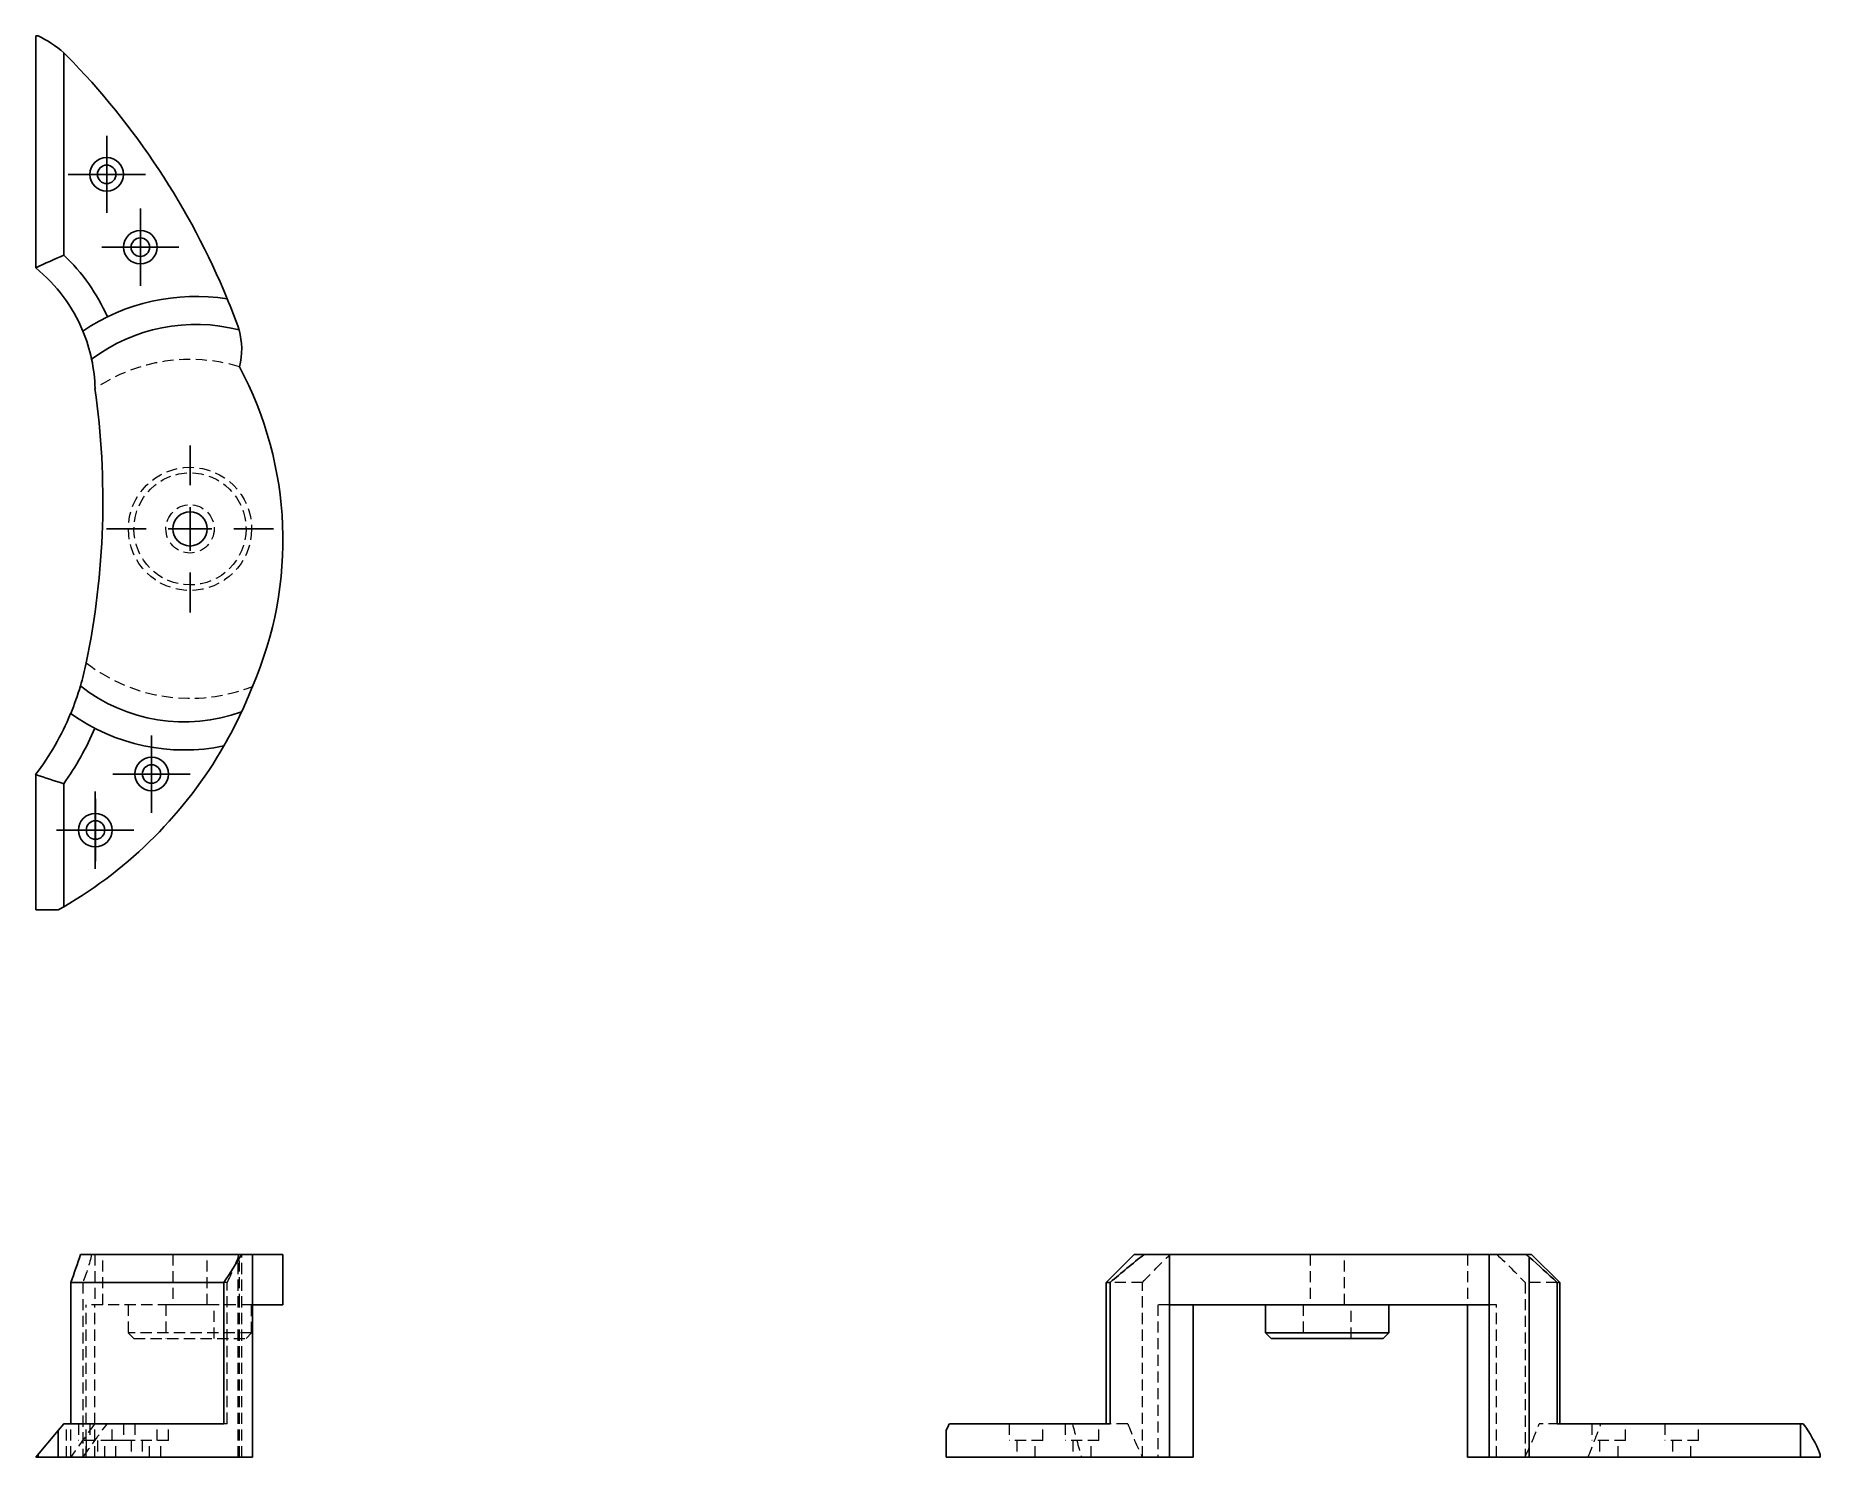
# Model space of a CAD drawing. Header units: millimetres. Extents: x 69 to 273, y 45 to 208.
import ezdxf

# ---------------------------------------------------------------- set-up
doc = ezdxf.new("R2010")
doc.units = ezdxf.units.MM
doc.linetypes.add('HIDDEN', pattern=[1.905, 1.27, -0.635])
doc.layers.add('10', color=7, linetype='Continuous')

# ---------------------------------------------------------------- blocks, each defined once
blk = doc.blocks.new('SW_CENTERMARKSYMBOL_0')
at = {"layer": '10', "color": 0}
for p, q in [((0, 5), (0, 9.55)), ((0, 0), (0, 2.5)), ((-5, 0), (-9.55, 0)), ((0, 0), (-2.5, 0)), ((0, 0), (0, -2.5)), ((0, 0), (2.5, 0)), ((5, 0), (9.55, 0)), ((0, -5), (0, -9.55))]:
    blk.add_line(p, q, dxfattribs=at)
blk = doc.blocks.new('SW_CENTERMARKSYMBOL_1')
at = {"layer": '10', "color": 0}
for p, q in [((0, 2.5), (0, 3.56)), ((0, 0), (0, 2.5)), ((-2.5, 0), (-3.56, 0)), ((0, 0), (-2.5, 0)), ((0, 0), (0, -2.5)), ((0, 0), (2.5, 0)), ((2.5, 0), (3.56, 0)), ((0, -2.5), (0, -3.56))]:
    blk.add_line(p, q, dxfattribs=at)
blk = doc.blocks.new('SW_CENTERMARKSYMBOL_2')
at = {"layer": '10', "color": 0}
for p, q in [((0, 2.5), (0, 4.42)), ((0, 0), (0, 2.5)), ((-2.5, 0), (-4.42, 0)), ((0, 0), (-2.5, 0)), ((0, 0), (0, -2.5)), ((0, 0), (2.5, 0)), ((2.5, 0), (4.42, 0)), ((0, -2.5), (0, -4.42))]:
    blk.add_line(p, q, dxfattribs=at)
blk = doc.blocks.new('SW_CENTERMARKSYMBOL_3')
at = {"layer": '10', "color": 0}
for p, q in [((0, 2.5), (0, 3.56)), ((0, 0), (0, 2.5)), ((-2.5, 0), (-3.56, 0)), ((0, 0), (-2.5, 0)), ((0, 0), (0, -2.5)), ((0, 0), (2.5, 0)), ((2.5, 0), (3.56, 0)), ((0, -2.5), (0, -3.56))]:
    blk.add_line(p, q, dxfattribs=at)
blk = doc.blocks.new('SW_CENTERMARKSYMBOL_4')
at = {"layer": '10', "color": 0}
for p, q in [((0, 2.5), (0, 4.42)), ((0, 0), (0, 2.5)), ((-2.5, 0), (-4.42, 0)), ((0, 0), (-2.5, 0)), ((0, 0), (0, -2.5)), ((0, 0), (2.5, 0)), ((2.5, 0), (4.42, 0)), ((0, -2.5), (0, -4.42))]:
    blk.add_line(p, q, dxfattribs=at)
blk = doc.blocks.new('SW_CENTERMARKSYMBOL_5')
at = {"layer": '10', "color": 0}
for p, q in [((0, 2.5), (0, 4.42)), ((0, 0), (0, 2.5)), ((-2.5, 0), (-4.42, 0)), ((0, 0), (-2.5, 0)), ((0, 0), (0, -2.5)), ((0, 0), (2.5, 0)), ((2.5, 0), (4.42, 0)), ((0, -2.5), (0, -4.42))]:
    blk.add_line(p, q, dxfattribs=at)
blk = doc.blocks.new('SW_CENTERMARKSYMBOL_6')
at = {"layer": '10', "color": 0}
for p, q in [((0, 2.5), (0, 4.42)), ((0, 0), (0, 2.5)), ((-2.5, 0), (-4.42, 0)), ((0, 0), (-2.5, 0)), ((0, 0), (0, -2.5)), ((0, 0), (2.5, 0)), ((2.5, 0), (4.42, 0)), ((0, -2.5), (0, -4.42))]:
    blk.add_line(p, q, dxfattribs=at)

msp = doc.modelspace()

# ---------------------------------------------------------------- linework, layer by layer
at = {"color": 7, "linetype": 'Continuous', "lineweight": 25}
for p, q in [((69.14, 208), (68.86, 208)), ((68.86, 208), (68.86, 200.24)), ((72.06, 200.24), (72.06, 206.04)), ((68.86, 200.24), (68.86, 199.88)), ((72.06, 199.88), (72.06, 200.24)), ((68.86, 199.88), (68.86, 181.44)), ((72.06, 182.9), (72.06, 199.88)), ((68.86, 123.48), (68.86, 108)), ((72.06, 108.37), (72.06, 122.44)), ((68.86, 108), (71.42, 108)), ((71.42, 108.01), (71.42, 108)), ((71.42, 108), (71.42, 108.01)), ((92.4, 68.6), (93.64, 68.6)), ((93.64, 68.6), (93.64, 62.83)), ((93.64, 68.6), (97.14, 68.6)), ((97.14, 62.83), (97.14, 68.6)), ((194.51, 68.6), (191.31, 65.4)), ((195.66, 68.6), (194.51, 68.6)), ((195.66, 68.6), (198.57, 68.6)), ((198.57, 68.6), (198.57, 62.83)), ((198.57, 68.6), (235.12, 68.6)), ((235.12, 62.83), (235.12, 68.6)), ((235.12, 68.6), (239.35, 68.6)), ((239.71, 45.4), (239.71, 68.29)), ((243.19, 65.4), (239.98, 68.6)), ((72.86, 65.4), (90.38, 65.4)), ((72.86, 49.24), (72.86, 65.4)), ((90.38, 65.4), (90.38, 49.24)), ((191.31, 65.4), (191.31, 49.24)), ((191.31, 65.4), (191.77, 65.4)), ((191.77, 65.4), (191.77, 49.24)), ((242.9, 65.4), (243.19, 65.4)), ((242.9, 49.24), (242.9, 65.4)), ((243.19, 49.24), (243.19, 65.4)), ((93.64, 45.4), (93.64, 62.83)), ((97.14, 62.83), (93.64, 62.83)), ((235.12, 62.83), (198.57, 62.83)), ((198.57, 45.4), (198.57, 62.83)), ((201.26, 45.4), (201.26, 62.83)), ((209.54, 62.83), (209.54, 59.63)), ((223.64, 59.63), (223.64, 62.83)), ((232.64, 45.4), (232.64, 62.83)), ((235.12, 45.4), (235.12, 62.83)), ((209.54, 59.63), (210.18, 58.99)), ((223.64, 59.63), (209.54, 59.63)), ((223, 58.99), (223.64, 59.63)), ((210.18, 58.99), (223, 58.99)), ((71.42, 48.47), (72.06, 49.24)), ((270.74, 49.24), (242.9, 49.24)), ((270.74, 45.4), (270.74, 49.24)), ((270.74, 49.24), (271.04, 49.24)), ((68.86, 45.4), (71.42, 48.47)), ((71.42, 48.47), (71.42, 48.47)), ((71.42, 45.4), (71.42, 48.47)), ((173, 45.4), (173, 48.47)), ((68.86, 45.4), (71.42, 45.4)), ((68.86, 45.4), (68.86, 45.4)), ((71.42, 45.4), (71.42, 45.4)), ((71.42, 45.4), (93.64, 45.4)), ((173, 45.4), (198.57, 45.4)), ((201.26, 45.4), (198.57, 45.4)), ((235.12, 45.4), (239.71, 45.4)), ((239.71, 45.4), (270.74, 45.4)), ((273, 45.4), (270.74, 45.4)), ((273, 45.74), (273, 45.4)), ((273, 45.74), (273, 45.4)), ((273, 45.4), (273, 45.4))]:
    msp.add_line(p, q, dxfattribs=at)
at = {"color": 7, "linetype": 'HIDDEN', "lineweight": 18}
for p, q in [((75.64, 68.6), (75.64, 62.83)), ((76.54, 62.83), (76.54, 68.6)), ((84.54, 68.6), (84.54, 62.83)), ((88.47, 62.83), (88.47, 68.6)), ((92.01, 45.4), (92.01, 68.29)), ((92.16, 62.83), (92.16, 68.6)), ((92.42, 45.4), (92.42, 68.6)), ((214.63, 68.6), (214.63, 62.83)), ((218.56, 62.83), (218.56, 68.6)), ((232.64, 68.6), (232.64, 62.83)), ((74.26, 65.4), (74.26, 45.4)), ((90.77, 65.4), (90.38, 65.4)), ((90.77, 49.24), (90.77, 65.4)), ((195.47, 65.4), (191.77, 65.4)), ((195.47, 45.4), (195.47, 65.4)), ((242.9, 65.4), (239.22, 65.4)), ((239.22, 65.4), (239.22, 45.4)), ((74.64, 45.4), (74.64, 62.83)), ((75.64, 45.4), (75.64, 62.83)), ((79.45, 62.83), (79.45, 59.63)), ((89.26, 62.83), (83.75, 62.83)), ((83.75, 62.83), (83.75, 58.99)), ((89.26, 58.99), (89.26, 62.83)), ((92.16, 45.4), (92.16, 62.83)), ((93.56, 59.63), (93.56, 62.83)), ((197.21, 62.83), (197.21, 45.4)), ((213.83, 62.83), (213.83, 58.99)), ((219.35, 58.99), (219.35, 62.83)), ((235.97, 45.4), (235.97, 62.83)), ((93.56, 59.63), (79.45, 59.63)), ((79.45, 59.63), (80.1, 58.99)), ((92.92, 58.99), (93.56, 59.63)), ((80.1, 58.99), (92.92, 58.99)), ((72.06, 49.24), (71.42, 48.47)), ((72.39, 45.4), (72.39, 49.24)), ((72.86, 45.4), (72.86, 49.24)), ((73.75, 49.24), (73.75, 47.32)), ((75.06, 49.24), (75.06, 47.32)), ((77.59, 47.32), (77.59, 49.24)), ((78.91, 49.24), (78.91, 47.32)), ((80.2, 49.24), (80.2, 47.32)), ((82.75, 47.32), (82.75, 49.24)), ((84.05, 47.32), (84.05, 49.24)), ((180.2, 49.24), (180.2, 47.32)), ((184.05, 47.32), (184.05, 49.24)), ((186.63, 49.24), (186.63, 47.32)), ((190.48, 47.32), (190.48, 49.24)), ((193.78, 49.24), (191.31, 49.24)), ((243.19, 49.24), (240.84, 49.24)), ((246.88, 49.24), (246.88, 47.32)), ((250.73, 47.32), (250.73, 49.24)), ((255.22, 49.24), (255.22, 47.32)), ((259.06, 47.32), (259.06, 49.24)), ((77.59, 47.32), (73.75, 47.32)), ((74.64, 47.32), (74.64, 45.4)), ((75.92, 47.32), (75.92, 45.4)), ((76.76, 45.4), (76.76, 47.32)), ((78.91, 47.32), (77.59, 47.32)), ((78.04, 45.4), (78.04, 47.32)), ((80.2, 47.32), (78.91, 47.32)), ((79.77, 47.32), (79.77, 45.4)), ((84.05, 47.32), (80.2, 47.32)), ((81.05, 47.32), (81.05, 45.4)), ((81.89, 45.4), (81.89, 47.32)), ((83.17, 45.4), (83.17, 47.32)), ((173.01, 48.47), (173, 48.47)), ((173, 48.47), (173.01, 48.47)), ((173.01, 45.4), (173.01, 48.47)), ((184.05, 47.32), (180.2, 47.32)), ((181.08, 47.32), (181.08, 45.4)), ((183.2, 45.4), (183.2, 47.32)), ((190.48, 47.32), (186.63, 47.32)), ((187.49, 47.32), (187.49, 45.4)), ((189.61, 45.4), (189.61, 47.32)), ((250.73, 47.32), (246.88, 47.32)), ((247.75, 47.32), (247.75, 45.4)), ((249.86, 45.4), (249.86, 47.32)), ((259.06, 47.32), (255.22, 47.32)), ((256.08, 47.32), (256.08, 45.4)), ((258.2, 45.4), (258.2, 47.32)), ((72.86, 45.4), (68.86, 45.4)), ((68.86, 45.4), (68.86, 45.4)), ((69.14, 45.74), (69.14, 45.4)), ((72.86, 45.4), (74.26, 45.4)), ((188.48, 45.4), (173, 45.4)), ((195.47, 45.4), (188.48, 45.4)), ((188.48, 45.4), (188.48, 45.4)), ((198.57, 45.4), (197.21, 45.4)), ((246.44, 45.4), (239.22, 45.4)), ((264.88, 45.4), (246.44, 45.4)), ((246.44, 45.4), (246.44, 45.4)), ((265.24, 45.4), (264.88, 45.4)), ((273, 45.4), (265.24, 45.4))]:
    msp.add_line(p, q, dxfattribs=at)
at = {"color": 7, "linetype": 'Continuous', "lineweight": 25, "flags": 128}
for points in [[(92.4, 68.6), (91.17, 68.6), (89.91, 68.6), (88.63, 68.6), (87.34, 68.6), (86.04, 68.6), (84.74, 68.6), (83.45, 68.6), (82.17, 68.6), (80.9, 68.6), (79.66, 68.6), (78.45, 68.6), (77.27, 68.6), (76.13, 68.6), (75.03, 68.6), (73.98, 68.6)], [(239.98, 68.6), (239.96, 68.6), (239.85, 68.6), (239.65, 68.6), (239.35, 68.6)], [(90.38, 49.24), (89.25, 49.24), (88.04, 49.24), (86.75, 49.24), (85.38, 49.24), (83.94, 49.24), (82.43, 49.24), (80.85, 49.24), (79.21, 49.24), (77.51, 49.24), (75.75, 49.24), (73.93, 49.24), (72.06, 49.24)], [(191.77, 49.24), (189.9, 49.24), (188.07, 49.24), (186.31, 49.24), (184.6, 49.24), (182.95, 49.24), (181.37, 49.24), (179.85, 49.24), (178.4, 49.24), (177.03, 49.24), (175.73, 49.24), (174.51, 49.24), (173.37, 49.24)], [(235.12, 45.4), (234.98, 45.4), (234.52, 45.4), (233.97, 45.4), (233.34, 45.4), (232.64, 45.4)]]:
    msp.add_lwpolyline(points, dxfattribs=at)
at = {"color": 7, "linetype": 'HIDDEN', "lineweight": 18, "flags": 128}
for points in [[(75.26, 68.6), (75.34, 68.6), (75.41, 68.6), (75.47, 68.6), (75.53, 68.6), (75.57, 68.6), (75.61, 68.6), (75.63, 68.6), (75.64, 68.6)], [(75.64, 68.6), (76, 68.6), (76.27, 68.6), (76.45, 68.6), (76.53, 68.6), (76.54, 68.6)], [(93.64, 62.83), (92.38, 62.83), (91.09, 62.83), (89.78, 62.83), (88.46, 62.83), (87.12, 62.83), (85.78, 62.83), (84.45, 62.83), (83.13, 62.83), (81.82, 62.83), (80.53, 62.83), (79.27, 62.83), (78.05, 62.83), (76.87, 62.83), (75.73, 62.83), (74.64, 62.83)], [(76.54, 62.83), (76.53, 62.83), (76.45, 62.83), (76.27, 62.83), (76, 62.83), (75.64, 62.83)], [(198.57, 62.83), (198.12, 62.83), (197.76, 62.83), (197.48, 62.83), (197.3, 62.83), (197.21, 62.83), (197.21, 62.83)], [(235.97, 62.83), (235.96, 62.83), (235.89, 62.83), (235.72, 62.83), (235.47, 62.83), (235.12, 62.83)], [(90.77, 49.24), (89.37, 49.24), (87.96, 49.24), (86.55, 49.24), (85.15, 49.24), (83.75, 49.24), (82.36, 49.24), (81, 49.24), (79.65, 49.24), (78.33, 49.24), (77.05, 49.24)], [(71.42, 45.4), (71.65, 45.4), (72.44, 45.4), (73.15, 45.4), (73.77, 45.4), (74.31, 45.4), (74.77, 45.4), (75.13, 45.4), (75.39, 45.4), (75.57, 45.4), (75.64, 45.4)], [(92.16, 45.4), (90.88, 45.4), (89.58, 45.4), (88.26, 45.4), (86.93, 45.4), (85.61, 45.4), (84.28, 45.4), (82.97, 45.4), (81.67, 45.4), (80.4, 45.4), (79.15, 45.4), (77.94, 45.4), (76.77, 45.4), (75.64, 45.4)], [(235.97, 45.4), (235.95, 45.4), (235.84, 45.4), (235.64, 45.4), (235.36, 45.4), (235.12, 45.4)]]:
    msp.add_lwpolyline(points, dxfattribs=at)
at = {"color": 7, "linetype": 'Continuous', "lineweight": 25}
for centre, radius in [((76.98, 192.14), 1.92), ((76.98, 192.14), 1.06), ((80.83, 183.81), 1.92), ((80.83, 183.81), 1.06), ((86.51, 151.59), 1.96), ((82.12, 123.55), 1.92), ((82.11, 123.55), 1.06), ((75.67, 117.13), 1.92), ((75.7, 117.14), 1.06)]:
    msp.add_circle(centre, radius, dxfattribs=at)
at = {"color": 7, "linetype": 'HIDDEN', "lineweight": 18}
for radius in [7.05, 6.41, 2.76]:
    msp.add_circle((86.51, 151.59), radius, dxfattribs=at)
at = {"color": 7, "linetype": 'Continuous', "lineweight": 25}
for centre, radius, start, end in [((63.25, 196.04), 13.33, 48.6294, 63.7857), ((63.25, 196.04), 13.33, 46.7143, 48.6294), ((10.08, 144.63), 87.28, 22.4075, 44.441), ((57.37, 167.22), 21.49, 23.6472, 46.8492), ((57.37, 167.22), 18.28, 22.5068, 51.0596), ((87.18, 155.16), 23.02, 81.03, 124.139), ((87.18, 155.16), 19.82, 75.5625, 126.9824), ((84.16, 172.15), 8.26, 345.8044, 15.4819), ((57.37, 167.22), 18.28, 1.3112, 11.9127), ((55.27, 150.32), 41.87, 336.4043, 28.2228), ((-15.2, 154.83), 91.74, 348.3211, 8.0247), ((43.37, 142.72), 31.93, 343.4549, 348.3211), ((85.85, 148.67), 19.16, 231.7204, 289.9853), ((46.78, 151.86), 50.31, 335.0856, 338.6792), ((43.37, 142.72), 31.93, 322.9483, 337.4291), ((43.37, 142.72), 35.14, 324.7369, 336.6213), ((85.85, 148.67), 22.37, 234.4813, 281.6812), ((46.78, 151.86), 50.31, 300.1719, 330.0855), ((46.78, 151.86), 50.31, 299.3309, 300.1719)]:
    msp.add_arc(centre, radius, start, end, dxfattribs=at)
at = {"color": 7, "linetype": 'HIDDEN', "lineweight": 18}
for start, end in [(73.0284, 124.0874), (232.2584, 291.5987)]:
    msp.add_arc((86.51, 151.59), 19.38, start, end, dxfattribs=at)
at = {"color": 7, "linetype": 'Continuous', "lineweight": 25}
for centre, major_axis, start_param, end_param in [((216.86, 18.95), (0, 60.27), 1.044197, 1.058875), ((261.04, 38.68), (0, 15.97), 5.169915, 5.434442)]:
    msp.add_ellipse(centre, major_axis=major_axis, ratio=0.834725, start_param=start_param, end_param=end_param, dxfattribs=at)
for points in [[(68.86, 181.44), (69.92, 181.95), (70.99, 182.43), (72.06, 182.9)], [(92.01, 174.71), (91.61, 175.79), (91.2, 176.85), (90.77, 177.9)], [(75.26, 170.99), (75.02, 172.12), (74.68, 173.19), (74.26, 174.22)], [(92.01, 174.71), (92.05, 174.59), (92.08, 174.47), (92.12, 174.35)], [(72.86, 130.47), (73.28, 131.49), (73.66, 132.54), (73.98, 133.63)], [(90.38, 126.77), (91.11, 128.03), (91.78, 129.32), (92.4, 130.66)], [(72.06, 122.44), (70.99, 122.78), (69.92, 123.13), (68.86, 123.48)], [(72.86, 65.4), (73.28, 66.48), (73.66, 67.55), (73.98, 68.6)], [(90.38, 65.4), (91.11, 66.48), (91.78, 67.56), (92.4, 68.6)], [(191.77, 65.4), (193.03, 66.48), (194.32, 67.56), (195.66, 68.6)], [(239.71, 68.29), (239.59, 68.39), (239.47, 68.5), (239.35, 68.6)], [(239.71, 68.29), (240.79, 67.33), (241.85, 66.37), (242.9, 65.4)]]:
    msp.add_open_spline(points, degree=3, dxfattribs=at)
at = {"color": 7, "linetype": 'HIDDEN', "lineweight": 18}
for points in [[(75.26, 68.6), (75.02, 67.56), (74.68, 66.49), (74.26, 65.4)], [(92.01, 68.29), (91.61, 67.33), (91.2, 66.37), (90.77, 65.4)], [(92.01, 68.29), (92.05, 68.39), (92.08, 68.5), (92.12, 68.6)], [(195.47, 65.4), (196.49, 66.48), (197.54, 67.55), (198.63, 68.6)], [(235.99, 68.6), (237.12, 67.56), (238.19, 66.49), (239.22, 65.4)], [(75.63, 49.24), (74.67, 47.96), (73.75, 46.68), (72.86, 45.4)], [(74.26, 45.4), (75.16, 46.68), (76.09, 47.96), (77.05, 49.24)], [(187.44, 49.24), (187.78, 47.96), (188.13, 46.68), (188.48, 45.4)], [(193.78, 49.24), (194.27, 47.96), (194.83, 46.68), (195.47, 45.4)], [(239.22, 45.4), (239.83, 46.68), (240.37, 47.96), (240.84, 49.24)], [(246.44, 45.4), (246.95, 46.67), (247.43, 47.96), (247.9, 49.24)]]:
    msp.add_open_spline(points, degree=3, dxfattribs=at)

# ---------------------------------------------------------------- block references
at = {"layer": '10'}
for name, p in [('SW_CENTERMARKSYMBOL_4', (76.98, 192.14)), ('SW_CENTERMARKSYMBOL_2', (80.83, 183.81)), ('SW_CENTERMARKSYMBOL_0', (86.51, 151.59)), ('SW_CENTERMARKSYMBOL_6', (82.12, 123.55)), ('SW_CENTERMARKSYMBOL_3', (82.11, 123.55)), ('SW_CENTERMARKSYMBOL_5', (75.67, 117.13)), ('SW_CENTERMARKSYMBOL_1', (75.7, 117.14))]:
    msp.add_blockref(name, p, dxfattribs=at)

doc.saveas('drawing.dxf')
